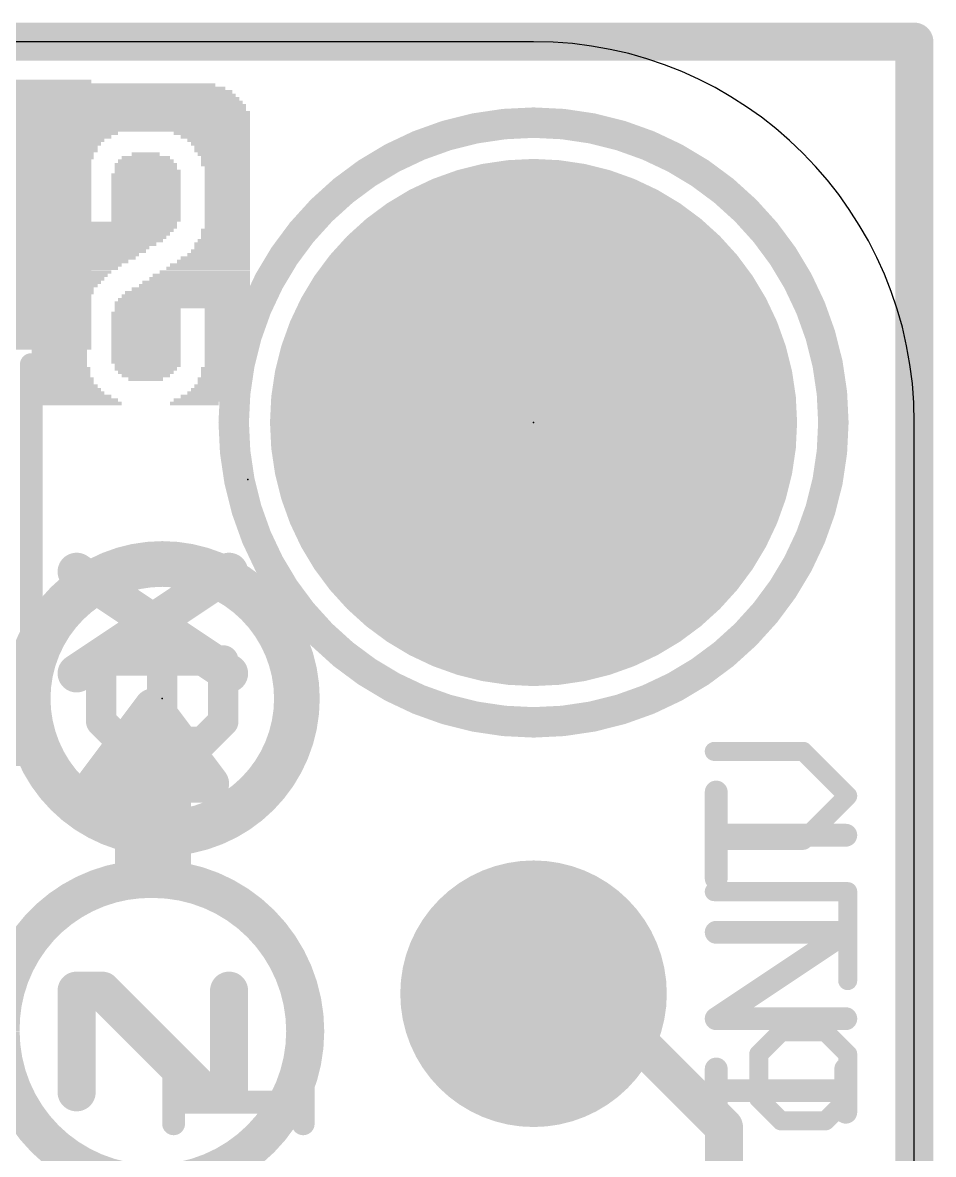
# Model space of a CAD drawing. Extents: x -0.1 to 17.9, y -0.1 to 25.5.
# Drawn here: x 11.83 to 17.91, y 17.98 to 25.53 of the extents above; entities that cross this region are included whole.
import ezdxf

# ---------------------------------------------------------------- set-up
doc = ezdxf.new("R2010")
doc.units = 0
for name, color, linetype in [('1', 12, 'CONTINUOUS'), ('16', 5, 'CONTINUOUS'), ('17', 110, 'CONTINUOUS'), ('20', 53, 'CONTINUOUS'), ('21', 40, 'CONTINUOUS'), ('22', 6, 'CONTINUOUS'), ('23', 40, 'CONTINUOUS'), ('24', 6, 'CONTINUOUS')]:
    doc.layers.add(name, color=color, linetype=linetype)

# ---------------------------------------------------------------- blocks, each defined once
blk = doc.blocks.new('RECT')
blk.add_solid([(-0.5, -0.5), (0.5, -0.5), (-0.5, 0.5), (0.5, 0.5)])
blk = doc.blocks.new('ROUNDP')
at = {"const_width": 0.5}
blk.add_lwpolyline([(0, -0.25, 1), (0, 0.25, 1), (0, -0.25)], format="xyb", dxfattribs=at)

msp = doc.modelspace()

# ---------------------------------------------------------------- linework, layer by layer
at = {"layer": '1', "const_width": 0.254}
for points in [[(0, 25.4), (17.78, 25.4)], [(17.78, 25.4), (17.78, 0)]]:
    msp.add_lwpolyline(points, dxfattribs=at)
at = {"layer": '1', "const_width": 0.127}
for points in [[(17.8435, 25.4, 1), (17.7165, 25.4)], [(17.78, 25.3365, 1), (17.78, 25.4635)]]:
    msp.add_lwpolyline(points, format="xyb", dxfattribs=at)
at = {"layer": '16', "const_width": 0.254}
for points in [[(0, 25.4), (17.78, 25.4)], [(17.78, 25.4), (17.78, 0)], [(15.621, 19.05), (15.24, 19.05)], [(16.51, 18.161), (15.621, 19.05)], [(16.51, 15.748), (16.51, 18.161)]]:
    msp.add_lwpolyline(points, dxfattribs=at)
at = {"layer": '16', "const_width": 0.127}
for points in [[(17.8435, 25.4, 1), (17.7165, 25.4)], [(17.78, 25.3365, 1), (17.78, 25.4635)], [(15.24, 19.1135, 1), (15.24, 18.9865)], [(15.6659, 19.0949, 1), (15.5761, 19.0051)], [(15.621, 18.9865, 1), (15.621, 19.1135)], [(16.5735, 18.161, 1), (16.4465, 18.161)], [(16.4651, 18.1161, 1), (16.5549, 18.2059)]]:
    msp.add_lwpolyline(points, format="xyb", dxfattribs=at)
at = {"layer": '20'}
for p, q in [((15.24, 25.4), (2.54, 25.4)), ((17.78, 2.54), (17.78, 22.86))]:
    msp.add_line(p, q, dxfattribs=at)
msp.add_arc((15.24, 22.86), 2.54, 0, 90, dxfattribs=at)
at = {"layer": '21'}
for points, const_width in [([(15.24, 20.86, 1), (15.24, 24.86, 1), (15.24, 20.86)], 0.2032), ([(11.9281, 23.246, 1), (11.8519, 23.246)], 0.0762), ([(12.2274, 21.9174, 1), (12.1569, 21.8117)], 0.127), ([(13.2442, 21.8117, 1), (13.1738, 21.9174)], 0.127), ([(12.1569, 21.2394, 1), (12.2274, 21.1338)], 0.127), ([(13.1738, 21.1338, 1), (13.2442, 21.2394)], 0.127), ([(12.7518, 20.9971, 1), (12.6502, 20.9209)], 0.127), ([(12.7518, 20.9209, 1), (12.6502, 20.9971)], 0.127), ([(12.6028, 20.8915, 1), (12.6028, 20.7645)], 0.127), ([(12.7993, 20.7645, 1), (12.7993, 20.8915)], 0.127), ([(11.8519, 20.646, 1), (11.9281, 20.646)], 0.0762), ([(11.89, 20.6079, 1), (11.89, 20.6841)], 0.0762), ([(12.4123, 20.6375, 1), (12.4123, 20.5105)], 0.127), ([(12.9898, 20.5105, 1), (12.9898, 20.6375)], 0.127), ([(12.32, 20.5145, 1), (12.32, 20.3875)], 0.127), ([(12.2692, 20.4891, 1), (12.3708, 20.4129)], 0.127), ([(12.6375, 20.451, 1), (12.5105, 20.451)], 0.127), ([(12.574, 20.3875, 1), (12.574, 20.5145)], 0.127), ([(12.828, 20.5145, 1), (12.828, 20.3875)], 0.127), ([(12.8915, 20.451, 1), (12.7645, 20.451)], 0.127), ([(13.0312, 20.4129, 1), (13.1328, 20.4891)], 0.127), ([(13.082, 20.3875, 1), (13.082, 20.5145)], 0.127), ([(16.4966, 20.3953, 1), (16.4204, 20.3953)], 0.0762), ([(12.574, 20.3835, 1), (12.574, 20.2565)], 0.127), ([(12.828, 20.2565, 1), (12.828, 20.3835)], 0.127), ([(12.574, 20.1295, 1), (12.574, 20.0025)], 0.127), ([(12.828, 20.0025, 1), (12.828, 20.1295)], 0.127), ([(16.4585, 20.1453, 1), (16.4585, 20.0691)], 0.0762), ([(17.3228, 20.0691, 1), (17.3228, 20.1453)], 0.0762), ([(12.701, 19.816, 0.4245), (11.685, 18.8)], 0.254), ([(12.574, 19.8795, 1), (12.574, 19.7525)], 0.127), ([(13.717, 18.8, 0.4142), (12.701, 19.816)], 0.254), ([(12.701, 19.8795, 1), (12.701, 19.7525)], 0.127), ([(12.6999, 19.7525, 1), (12.7021, 19.8795)], 0.127), ([(12.828, 19.7525, 1), (12.828, 19.8795)], 0.127), ([(12.5105, 19.816, 1), (12.6375, 19.816)], 0.127), ([(12.7645, 19.816, 1), (12.8915, 19.816)], 0.127), ([(16.4204, 19.819, 1), (16.4966, 19.819)], 0.0762), ([(16.4585, 19.4978, 1), (16.4585, 19.4216)], 0.0762), ([(17.3439, 19.428, 1), (17.3017, 19.4914)], 0.0762), ([(17.3228, 19.4216, 1), (17.3228, 19.4978)], 0.0762), ([(12.2556, 19.0705, 1), (12.1286, 19.0705)], 0.127), ([(12.1921, 19.134, 1), (12.1921, 19.007)], 0.127), ([(12.4065, 19.1154, 1), (12.3167, 19.0256)], 0.127), ([(12.3616, 19.007, 1), (12.3616, 19.134)], 0.127), ([(13.2725, 19.0705, 1), (13.1455, 19.0705)], 0.127), ([(16.4373, 18.9152, 1), (16.4796, 18.8518)], 0.0762), ([(16.4585, 18.9216, 1), (16.4585, 18.8454)], 0.0762), ([(17.3228, 18.8454, 1), (17.3228, 18.9216)], 0.0762), ([(11.685, 18.8, 0.4142), (12.701, 17.784)], 0.254), ([(12.701, 17.784, 0.4142), (13.717, 18.8)], 0.254), ([(13.7805, 18.8, 1), (13.6535, 18.8)], 0.127), ([(13.6535, 18.8, 1), (13.7805, 18.8)], 0.127), ([(16.4966, 18.548, 1), (16.4204, 18.548)], 0.0762), ([(17.3609, 18.548, 1), (17.2847, 18.548)], 0.0762), ([(13.0395, 18.4561, 1), (13.0395, 18.3291)], 0.127), ([(12.9946, 18.3477, 1), (13.0844, 18.4375)], 0.127), ([(13.209, 18.3291, 1), (13.209, 18.4561)], 0.127), ([(12.1286, 18.3926, 1), (12.2556, 18.3926)], 0.127), ([(13.1455, 18.3926, 1), (13.2725, 18.3926)], 0.127), ([(16.4585, 18.442, 1), (16.4585, 18.3658)], 0.0762), ([(17.3228, 18.3658, 1), (17.3228, 18.442)], 0.0762), ([(16.4204, 18.2598, 1), (16.4966, 18.2598)], 0.0762), ([(17.2847, 18.2598, 1), (17.3609, 18.2598)], 0.0762)]:
    msp.add_lwpolyline(points, format="xyb", dxfattribs=dict(at, const_width=const_width))
for points, const_width in [([(11.89, 23.246), (11.89, 20.646)], 0.1524), ([(12.1921, 21.1866), (13.209, 21.8645)], 0.254), ([(12.1921, 21.8645), (13.209, 21.1866)], 0.254), ([(12.32, 20.451), (12.701, 20.959)], 0.254), ([(12.701, 20.959), (13.082, 20.451)], 0.254), ([(12.6028, 20.828), (12.7993, 20.828)], 0.254), ([(11.89, 20.646), (10.79, 20.646)], 0.1524), ([(12.4123, 20.574), (12.9898, 20.574)], 0.254), ([(12.574, 20.451), (12.32, 20.451)], 0.254), ([(12.574, 19.816), (12.574, 20.451)], 0.254), ([(13.082, 20.451), (12.828, 20.451)], 0.254), ([(12.828, 20.451), (12.828, 19.816)], 0.254), ([(16.4585, 19.819), (16.4585, 20.3953)], 0.1524), ([(12.574, 20.32), (12.828, 20.32)], 0.254), ([(12.574, 20.066), (12.828, 20.066)], 0.254), ([(17.3228, 20.1072), (16.4585, 20.1072)], 0.1524), ([(12.828, 19.816), (12.574, 19.816)], 0.254), ([(16.4585, 18.8835), (17.3228, 19.4597)], 0.1524), ([(17.3228, 19.4597), (16.4585, 19.4597)], 0.1524), ([(12.1921, 18.3926), (12.1921, 19.0705)], 0.254), ([(12.1921, 19.0705), (12.3616, 19.0705)], 0.254), ([(12.3616, 19.0705), (13.0395, 18.3926)], 0.254), ([(13.209, 18.3926), (13.209, 19.0705)], 0.254), ([(17.3228, 18.8835), (16.4585, 18.8835)], 0.1524), ([(16.4585, 18.2598), (16.4585, 18.548)], 0.1524), ([(17.3228, 18.2598), (17.3228, 18.548)], 0.1524), ([(13.0395, 18.3926), (13.209, 18.3926)], 0.254), ([(17.3228, 18.4039), (16.4585, 18.4039)], 0.1524)]:
    msp.add_lwpolyline(points, dxfattribs=dict(at, const_width=const_width))
at = {"layer": '22'}
for points, const_width in [([(12.7635, 20.1205, 1), (12.7635, 21.9165, 1), (12.7635, 20.1205)], 0.3048), ([(12.3564, 21.3233, 1), (12.3564, 21.2217)], 0.1016), ([(12.4072, 21.2725, 1), (12.3056, 21.2725)], 0.1016), ([(12.814, 21.2725, 1), (12.7124, 21.2725)], 0.1016), ([(13.2207, 21.2725, 1), (13.1191, 21.2725)], 0.1016), ([(13.1699, 21.2217, 1), (13.1699, 21.3233)], 0.1016), ([(12.3923, 20.9017, 1), (12.3205, 20.8298)], 0.1016), ([(12.3056, 20.8658, 1), (12.4072, 20.8658)], 0.1016), ([(12.7991, 20.9017, 1), (12.7272, 20.8298)], 0.1016), ([(12.7124, 20.8658, 1), (12.814, 20.8658)], 0.1016), ([(12.7991, 20.8298, 1), (12.7272, 20.9017)], 0.1016), ([(13.1191, 20.8658, 1), (13.2207, 20.8658)], 0.1016), ([(13.2058, 20.8298, 1), (13.134, 20.9017)], 0.1016), ([(12.492, 20.781, 1), (12.492, 20.6794)], 0.1016), ([(12.4561, 20.6943, 1), (12.5279, 20.7661)], 0.1016), ([(12.5917, 20.7661, 1), (12.6635, 20.6943)], 0.1016), ([(12.6276, 20.6794, 1), (12.6276, 20.781)], 0.1016), ([(12.8987, 20.781, 1), (12.8987, 20.6794)], 0.1016), ([(12.8628, 20.6943, 1), (12.9347, 20.7661)], 0.1016), ([(12.9984, 20.7661, 1), (13.0702, 20.6943)], 0.1016), ([(13.0343, 20.6794, 1), (13.0343, 20.781)], 0.1016), ([(16.4457, 20.6981, 1), (16.4457, 20.6346)], 0.0635), ([(17.0614, 20.6888, 1), (17.0165, 20.6439)], 0.0635), ([(17.0389, 20.6346, 1), (17.0389, 20.6981)], 0.0635), ([(17.358, 20.3473, 1), (17.313, 20.3922)], 0.0635), ([(17.313, 20.3473, 1), (17.358, 20.3922)], 0.0635), ([(16.4457, 20.105, 1), (16.4457, 20.0415)], 0.0635), ([(17.0165, 20.0957, 1), (17.0614, 20.0508)], 0.0635), ([(17.0389, 20.0415, 1), (17.0389, 20.105)], 0.0635), ([(16.4457, 19.7626, 1), (16.4457, 19.6991)], 0.0635), ([(17.3672, 19.7309, 1), (17.3038, 19.7309)], 0.0635), ([(17.3355, 19.6991, 1), (17.3355, 19.7626)], 0.0635), ([(17.3038, 19.1377, 1), (17.3672, 19.1377)], 0.0635), ([(16.8906, 18.8271, 1), (16.8906, 18.7636)], 0.0635), ([(16.9131, 18.7729, 1), (16.8682, 18.8178)], 0.0635), ([(17.2097, 18.8178, 1), (17.1648, 18.7729)], 0.0635), ([(17.1872, 18.7636, 1), (17.1872, 18.8271)], 0.0635), ([(16.7741, 18.647, 1), (16.7106, 18.647)], 0.0635), ([(16.7199, 18.6695, 1), (16.7648, 18.6246)], 0.0635), ([(17.3672, 18.647, 1), (17.3038, 18.647)], 0.0635), ([(17.313, 18.6246, 1), (17.358, 18.6695)], 0.0635), ([(12.8771, 18.4708, 1), (12.8009, 18.4708)], 0.0762), ([(13.7414, 18.4708, 1), (13.6652, 18.4708)], 0.0762), ([(12.839, 18.3648, 1), (12.839, 18.2886)], 0.0762), ([(13.7033, 18.2886, 1), (13.7033, 18.3648)], 0.0762), ([(16.7648, 18.3729, 1), (16.7199, 18.328)], 0.0635), ([(16.7106, 18.3505, 1), (16.7741, 18.3505)], 0.0635), ([(17.3038, 18.3505, 1), (17.3672, 18.3505)], 0.0635), ([(17.358, 18.328, 1), (17.313, 18.3729)], 0.0635), ([(12.8009, 18.1827, 1), (12.8771, 18.1827)], 0.0762), ([(13.6652, 18.1827, 1), (13.7414, 18.1827)], 0.0762), ([(16.8906, 18.2339, 1), (16.8906, 18.1704)], 0.0635), ([(16.8682, 18.1797, 1), (16.9131, 18.2246)], 0.0635), ([(17.1648, 18.2246, 1), (17.2097, 18.1797)], 0.0635), ([(17.1872, 18.1704, 1), (17.1872, 18.2339)], 0.0635)]:
    msp.add_lwpolyline(points, format="xyb", dxfattribs=dict(at, const_width=const_width))
for points, const_width in [([(13.1699, 21.2725), (12.3564, 21.2725)], 0.2032), ([(12.3564, 21.2725), (12.3564, 20.8658)], 0.2032), ([(12.7632, 21.2725), (12.7632, 20.8658)], 0.2032), ([(13.1699, 20.8658), (13.1699, 21.2725)], 0.2032), ([(12.3564, 20.8658), (12.492, 20.7302)], 0.2032), ([(12.6276, 20.7302), (12.7632, 20.8658)], 0.2032), ([(12.7632, 20.8658), (12.8987, 20.7302)], 0.2032), ([(13.0343, 20.7302), (13.1699, 20.8658)], 0.2032), ([(12.492, 20.7302), (12.6276, 20.7302)], 0.2032), ([(12.8987, 20.7302), (13.0343, 20.7302)], 0.2032), ([(16.4457, 20.6664), (17.0389, 20.6664)], 0.127), ([(17.0389, 20.6664), (17.3355, 20.3698)], 0.127), ([(17.3355, 20.3698), (17.0389, 20.0732)], 0.127), ([(17.0389, 20.0732), (16.4457, 20.0732)], 0.127), ([(16.4457, 19.7309), (17.3355, 19.7309)], 0.127), ([(17.3355, 19.7309), (17.3355, 19.1377)], 0.127), ([(16.7423, 18.647), (16.8906, 18.7953)], 0.127), ([(16.8906, 18.7953), (17.1872, 18.7953)], 0.127), ([(17.1872, 18.7953), (17.3355, 18.647)], 0.127), ([(16.7423, 18.3505), (16.7423, 18.647)], 0.127), ([(17.3355, 18.647), (17.3355, 18.3505)], 0.127), ([(12.839, 18.4708), (12.839, 18.1827)], 0.1524), ([(13.7033, 18.4708), (13.7033, 18.1827)], 0.1524), ([(13.7033, 18.3267), (12.839, 18.3267)], 0.1524), ([(16.8906, 18.2022), (16.7423, 18.3505)], 0.127), ([(17.3355, 18.3505), (17.1872, 18.2022)], 0.127), ([(17.1872, 18.2022), (16.8906, 18.2022)], 0.127)]:
    msp.add_lwpolyline(points, dxfattribs=dict(at, const_width=const_width))
at = {"layer": '23'}
msp.add_point((15.24, 22.86), dxfattribs=at)
at = {"layer": '24'}
for p in [(13.335, 22.479), (12.7635, 21.0185)]:
    msp.add_point(p, dxfattribs=at)

# ---------------------------------------------------------------- block references
at = {"layer": '1', "xscale": 1.8, "yscale": 1.2, "rotation": 270}
msp.add_blockref('RECT', (11.69, 24.246), dxfattribs=at)
at = {"layer": '17'}
for p, xscale, yscale, rotation in [((15.24, 22.86), 3.516, 3.516, 90), ((15.24, 22.86), 3.516, 3.516, 90), ((15.24, 19.05), 1.778, 1.778, 180), ((15.24, 19.05), 1.778, 1.778, 180)]:
    msp.add_blockref('ROUNDP', p, dxfattribs=dict(at, xscale=xscale, yscale=yscale, rotation=rotation))
at = {"layer": '22', "rotation": 180}
for p, xscale, yscale in [((12.5044, 25.1113), 1.2243, 0.0231), ((12.5387, 25.0882), 1.2929, 0.0231), ((12.5616, 25.0651), 1.3386, 0.0231), ((12.573, 25.042), 1.3614, 0.0231), ((12.5844, 25.019), 1.3843, 0.0229), ((12.5959, 24.996), 1.4072, 0.0231), ((12.6073, 24.9729), 1.43, 0.0231), ((12.6073, 24.9498), 1.43, 0.0231), ((12.62, 24.9267), 1.4554, 0.0231), ((12.62, 24.9036), 1.4554, 0.0231), ((12.62, 24.8804), 1.4554, 0.0231), ((12.62, 24.8573), 1.4554, 0.0231), ((12.62, 24.8342), 1.4554, 0.0231), ((12.62, 24.8111), 1.4554, 0.0231), ((12.2847, 24.788), 0.3683, 0.0231), ((12.2619, 24.765), 0.3226, 0.0229), ((13.0937, 24.788), 0.508, 0.0231), ((13.1166, 24.765), 0.4623, 0.0229), ((12.239, 24.742), 0.2769, 0.0231), ((12.2276, 24.7189), 0.254, 0.0231), ((12.2161, 24.6958), 0.2311, 0.0231), ((12.2161, 24.6727), 0.2311, 0.0231), ((13.1394, 24.742), 0.4166, 0.0231), ((13.1509, 24.7189), 0.3937, 0.0231), ((13.1623, 24.6958), 0.3708, 0.0231), ((13.1623, 24.6727), 0.3708, 0.0231), ((12.0993, 24.6264), 0.414, 0.0231), ((12.0879, 24.6033), 0.3912, 0.0231), ((12.2034, 24.6496), 0.2057, 0.0231), ((12.6543, 24.6033), 0.3708, 0.0231), ((12.653, 24.6264), 0.3226, 0.0231), ((12.653, 24.6496), 0.1854, 0.0231), ((13.1737, 24.6496), 0.348, 0.0231), ((13.1851, 24.6264), 0.3251, 0.0231), ((13.1851, 24.6033), 0.3251, 0.0231), ((12.0764, 24.534), 0.3683, 0.0231), ((12.0879, 24.5802), 0.3912, 0.0231), ((12.0879, 24.5571), 0.3912, 0.0231), ((12.6543, 24.5802), 0.4166, 0.0231), ((12.6543, 24.5571), 0.4166, 0.0231), ((12.6657, 24.534), 0.4394, 0.0231), ((13.1851, 24.5802), 0.3251, 0.0231), ((13.1966, 24.5571), 0.3023, 0.0231), ((13.1966, 24.534), 0.3023, 0.0231), ((12.0764, 24.511), 0.3683, 0.0229), ((12.0764, 24.488), 0.3683, 0.0231), ((12.0764, 24.4649), 0.3683, 0.0231), ((12.6543, 24.511), 0.4623, 0.0229), ((12.6543, 24.488), 0.4623, 0.0231), ((12.6543, 24.4649), 0.4623, 0.0231), ((13.1966, 24.511), 0.3023, 0.0229), ((13.1966, 24.488), 0.3023, 0.0231), ((13.1966, 24.4649), 0.3023, 0.0231), ((12.0764, 24.4418), 0.3683, 0.0231), ((12.0764, 24.4187), 0.3683, 0.0231), ((12.0764, 24.3956), 0.3683, 0.0231), ((12.0764, 24.3724), 0.3683, 0.0231), ((12.6543, 24.4418), 0.4623, 0.0231), ((12.6543, 24.4187), 0.4623, 0.0231), ((12.6543, 24.3956), 0.4623, 0.0231), ((12.6543, 24.3724), 0.4623, 0.0231), ((13.1966, 24.4418), 0.3023, 0.0231), ((13.1966, 24.4187), 0.3023, 0.0231), ((13.1966, 24.3956), 0.3023, 0.0231), ((13.1966, 24.3724), 0.3023, 0.0231), ((12.0764, 24.3493), 0.3683, 0.0231), ((12.0764, 24.3262), 0.3683, 0.0231), ((12.0764, 24.3031), 0.3683, 0.0231), ((12.6543, 24.3493), 0.4623, 0.0231), ((12.6543, 24.3262), 0.4623, 0.0231), ((12.6543, 24.3031), 0.4623, 0.0231), ((13.1966, 24.3493), 0.3023, 0.0231), ((13.1966, 24.3262), 0.3023, 0.0231), ((13.1966, 24.3031), 0.3023, 0.0231), ((12.0764, 24.28), 0.3683, 0.0231), ((12.0764, 24.257), 0.3683, 0.0229), ((12.0764, 24.234), 0.3683, 0.0231), ((12.6543, 24.28), 0.4623, 0.0231), ((12.6543, 24.257), 0.4623, 0.0229), ((12.6543, 24.234), 0.4623, 0.0231), ((13.1966, 24.28), 0.3023, 0.0231), ((13.1966, 24.257), 0.3023, 0.0229), ((13.1966, 24.234), 0.3023, 0.0231), ((12.0764, 24.2109), 0.3683, 0.0231), ((12.3774, 24.1878), 0.9703, 0.0231), ((12.3774, 24.1647), 0.9703, 0.0231), ((12.6543, 24.2109), 0.4623, 0.0231), ((13.1966, 24.2109), 0.3023, 0.0231), ((13.1966, 24.1878), 0.3023, 0.0231), ((13.1966, 24.1647), 0.3023, 0.0231), ((12.3304, 24.0722), 0.8763, 0.0231), ((12.366, 24.1416), 0.9474, 0.0231), ((12.3533, 24.1184), 0.922, 0.0231), ((12.3419, 24.0953), 0.8992, 0.0231), ((13.1737, 24.0722), 0.348, 0.0231), ((13.1851, 24.1416), 0.3251, 0.0231), ((13.1851, 24.1184), 0.3251, 0.0231), ((13.1851, 24.0953), 0.3251, 0.0231), ((12.3076, 24.0491), 0.8306, 0.0231), ((12.2847, 24.026), 0.7849, 0.0231), ((12.2733, 24.003), 0.762, 0.0229), ((13.1509, 24.003), 0.3937, 0.0229), ((13.1623, 24.0491), 0.3708, 0.0231), ((13.1623, 24.026), 0.3708, 0.0231), ((12.2504, 23.98), 0.7163, 0.0231), ((12.239, 23.9569), 0.6934, 0.0231), ((12.2149, 23.9338), 0.6452, 0.0231), ((13.1051, 23.9338), 0.4851, 0.0231), ((13.1166, 23.9569), 0.4623, 0.0231), ((13.1394, 23.98), 0.4166, 0.0231), ((12.192, 23.9107), 0.5994, 0.0231), ((12.1806, 23.8876), 0.5766, 0.0231), ((12.1577, 23.8644), 0.5309, 0.0231), ((12.1463, 23.8413), 0.508, 0.0231), ((13.0239, 23.8413), 0.6477, 0.0231), ((13.0467, 23.8644), 0.602, 0.0231), ((13.0696, 23.8876), 0.5563, 0.0231), ((13.081, 23.9107), 0.5334, 0.0231), ((12.1234, 23.7951), 0.4623, 0.0231), ((12.112, 23.772), 0.4394, 0.0231), ((12.1349, 23.8182), 0.4851, 0.0231), ((12.9781, 23.772), 0.7391, 0.0231), ((12.9896, 23.7951), 0.7163, 0.0231), ((13.0124, 23.8182), 0.6706, 0.0231), ((12.0993, 23.749), 0.414, 0.0229), ((12.0993, 23.726), 0.414, 0.0231), ((12.0879, 23.7029), 0.3912, 0.0231), ((12.9197, 23.7029), 0.856, 0.0231), ((12.9311, 23.726), 0.8331, 0.0231), ((12.954, 23.749), 0.7874, 0.0229), ((12.0764, 23.6567), 0.3683, 0.0231), ((12.0764, 23.6336), 0.3683, 0.0231), ((12.0879, 23.6798), 0.3912, 0.0231), ((12.8969, 23.6567), 0.9017, 0.0231), ((12.8969, 23.6336), 0.9017, 0.0231), ((12.9083, 23.6798), 0.8788, 0.0231), ((12.0764, 23.6104), 0.3683, 0.0231), ((12.0764, 23.5873), 0.3683, 0.0231), ((12.0764, 23.5642), 0.3683, 0.0231), ((12.0764, 23.5411), 0.3683, 0.0231), ((12.6543, 23.5873), 0.4623, 0.0231), ((12.6543, 23.5642), 0.4623, 0.0231), ((12.6543, 23.5411), 0.4623, 0.0231), ((12.6657, 23.6104), 0.4394, 0.0231), ((13.1966, 23.6104), 0.3023, 0.0231), ((13.1966, 23.5873), 0.3023, 0.0231), ((13.1966, 23.5642), 0.3023, 0.0231), ((13.1966, 23.5411), 0.3023, 0.0231), ((12.0764, 23.518), 0.3683, 0.0231), ((12.0764, 23.495), 0.3683, 0.0229), ((12.0764, 23.472), 0.3683, 0.0231), ((12.6543, 23.518), 0.4623, 0.0231), ((12.6543, 23.495), 0.4623, 0.0229), ((12.6543, 23.472), 0.4623, 0.0231), ((13.1966, 23.518), 0.3023, 0.0231), ((13.1966, 23.495), 0.3023, 0.0229), ((13.1966, 23.472), 0.3023, 0.0231), ((12.0764, 23.4489), 0.3683, 0.0231), ((12.0764, 23.4258), 0.3683, 0.0231), ((12.0764, 23.4027), 0.3683, 0.0231), ((12.6543, 23.4489), 0.4623, 0.0231), ((12.6543, 23.4258), 0.4623, 0.0231), ((12.6543, 23.4027), 0.4623, 0.0231), ((13.1966, 23.4489), 0.3023, 0.0231), ((13.1966, 23.4258), 0.3023, 0.0231), ((13.1966, 23.4027), 0.3023, 0.0231), ((12.0764, 23.3796), 0.3683, 0.0231), ((12.0764, 23.3564), 0.3683, 0.0231), ((12.0764, 23.3333), 0.3683, 0.0231), ((12.6543, 23.3796), 0.4623, 0.0231), ((12.6543, 23.3564), 0.4623, 0.0231), ((12.6543, 23.3333), 0.4623, 0.0231), ((13.1966, 23.3796), 0.3023, 0.0231), ((13.1966, 23.3564), 0.3023, 0.0231), ((13.1966, 23.3333), 0.3023, 0.0231), ((12.0764, 23.3102), 0.3683, 0.0231), ((12.0764, 23.2871), 0.3683, 0.0231), ((12.0764, 23.264), 0.3683, 0.0231), ((12.0764, 23.241), 0.3683, 0.0229), ((12.6543, 23.3102), 0.4623, 0.0231), ((12.6543, 23.2871), 0.4623, 0.0231), ((12.6543, 23.264), 0.4623, 0.0231), ((12.6657, 23.241), 0.4394, 0.0229), ((13.1966, 23.3102), 0.3023, 0.0231), ((13.1966, 23.2871), 0.3023, 0.0231), ((13.1966, 23.264), 0.3023, 0.0231), ((13.1966, 23.241), 0.3023, 0.0229), ((12.0879, 23.218), 0.3912, 0.0231), ((12.0879, 23.1949), 0.3912, 0.0231), ((12.0879, 23.1718), 0.3912, 0.0231), ((12.6543, 23.218), 0.4166, 0.0231), ((12.6543, 23.1949), 0.3708, 0.0231), ((12.653, 23.1718), 0.3226, 0.0231), ((13.1851, 23.218), 0.3251, 0.0231), ((13.1851, 23.1949), 0.3251, 0.0231), ((13.1851, 23.1718), 0.3251, 0.0231), ((12.0993, 23.1487), 0.414, 0.0231), ((12.0993, 23.1256), 0.414, 0.0231), ((12.112, 23.1024), 0.4394, 0.0231), ((12.653, 23.1487), 0.2311, 0.0231), ((13.1382, 23.1024), 0.3226, 0.0231), ((13.161, 23.1487), 0.3226, 0.0231), ((13.161, 23.1256), 0.3226, 0.0231), ((12.1234, 23.0793), 0.4623, 0.0231), ((12.1577, 23.0331), 0.5309, 0.0231), ((12.1349, 23.0562), 0.4851, 0.0231), ((13.0581, 23.0331), 0.3454, 0.0231), ((13.0924, 23.0562), 0.3226, 0.0231), ((13.1153, 23.0793), 0.3226, 0.0231), ((12.1806, 23.01), 0.5766, 0.0231), ((12.192, 22.987), 0.5994, 0.0229), ((12.9769, 22.987), 0.3251, 0.0229), ((13.0124, 23.01), 0.3454, 0.0231)]:
    msp.add_blockref('RECT', p, dxfattribs=dict(at, xscale=xscale, yscale=yscale))

doc.saveas('drawing.dxf')
